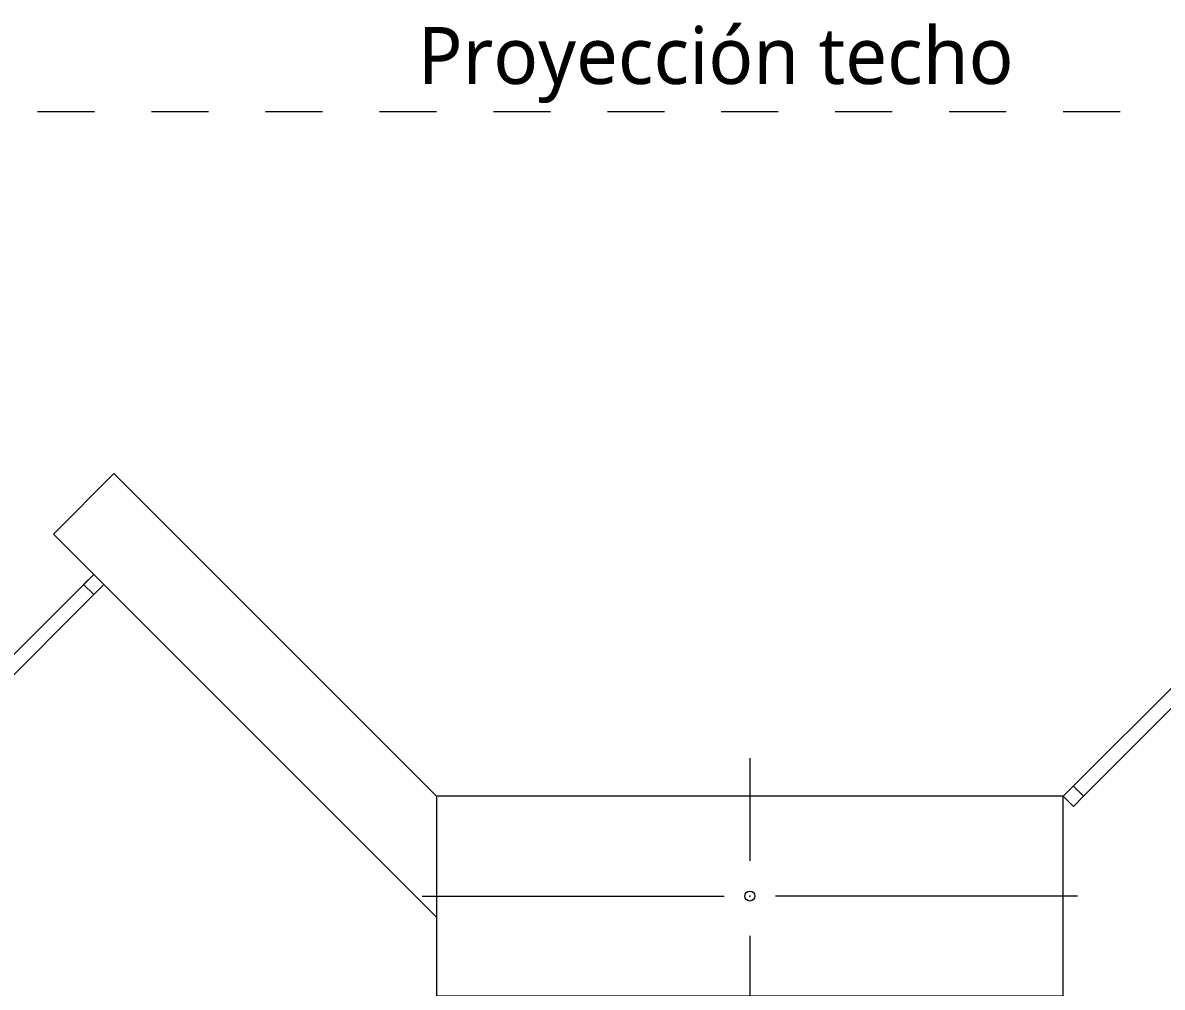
# Model space of a CAD drawing. Header units: metres. Extents: x -17 to 101, y 0 to 79.
# Drawn here: x 74.732 to 76.731, y 29.599 to 31.29 of the extents above; entities that cross this region are included whole.
import ezdxf

# ---------------------------------------------------------------- set-up
doc = ezdxf.new("R2010")
doc.units = ezdxf.units.M
doc.linetypes.add('HIDDEN2', pattern=[0.1875, 0.125, -0.0625])
doc.layers.add('Cotas varias El', color=253, linetype='Continuous', lineweight=13)
doc.styles.add('Generales', font='trebuc.ttf', dxfattribs={"height": 0.1})

msp = doc.modelspace()

# ---------------------------------------------------------------- linework, layer by layer
at = {"layer": 'Cotas varias El', "linetype": 'Continuous'}
for p, q in [((74.4677, 29.9339), (74.8566, 30.3229)), ((74.8566, 30.3229), (74.8389, 30.3052)), ((74.8566, 30.3229), (74.8743, 30.3052)), ((76.5577, 29.9339), (76.9466, 30.3228)), ((74.5031, 29.9339), (74.8566, 30.2875)), ((74.8389, 30.3052), (74.8566, 30.2875)), ((74.8566, 30.2875), (74.8743, 30.3052)), ((76.593, 29.9339), (76.9466, 30.2875)), ((76.0077, 30.0005), (76.0077, 29.8205)), ((76.593, 29.9339), (76.5753, 29.9516)), ((76.5577, 29.9339), (76.5753, 29.9162)), ((76.5753, 29.9162), (76.593, 29.9339)), ((75.4327, 29.7589), (75.9627, 29.7589)), ((76.5827, 29.7589), (76.0527, 29.7589)), ((76.0077, 29.6889), (76.0077, 29.5089))]:
    msp.add_line(p, q, dxfattribs=at)
at = {"layer": 'Cotas varias El', "linetype": 'HIDDEN2', "ltscale": 0.5}
msp.add_lwpolyline([(85.6577, 29.9339), (85.6577, 31.1339), (56.8577, 31.1339), (56.8577, 29.9339)], dxfattribs=at)
at = {"layer": 'Cotas varias El', "ltscale": 0.05}
for points in [[(74.892, 30.4996), (74.7859, 30.3936)], [(75.4577, 29.9339), (74.892, 30.4996)], [(74.7859, 30.3936), (75.4577, 29.7218)]]:
    msp.add_lwpolyline(points, dxfattribs=at)
at = {"layer": 'Cotas varias El', "linetype": 'Continuous'}
msp.add_lwpolyline([(75.4577, 29.5839), (76.5577, 29.5839), (76.5577, 29.9339), (75.4577, 29.9339)], close=True, dxfattribs=at)
msp.add_circle((76.0077, 29.7589), 0.00871, dxfattribs=at)
msp.add_point((76.0077, 29.7589), dxfattribs=at)

# ---------------------------------------------------------------- texts
at = {"layer": 'Cotas varias El', "insert": (75.425, 31.2826), "char_height": 0.115, "attachment_point": 1, "style": 'Generales'}
msp.add_mtext('{\\H0.86957x;Proyección techo} ', dxfattribs=at)

doc.saveas('drawing.dxf')
